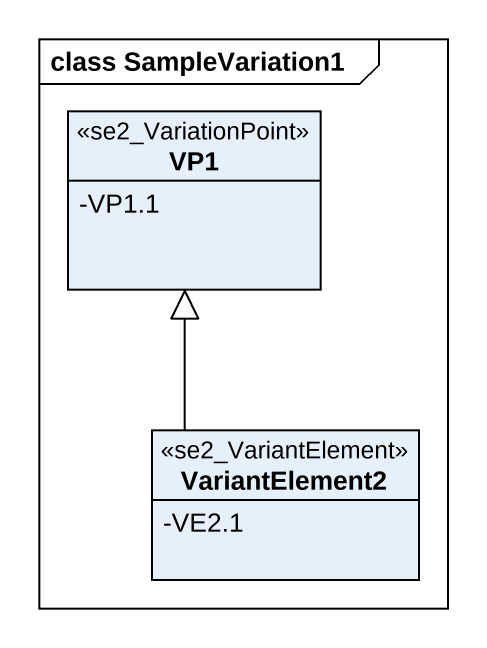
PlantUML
@startuml
mainframe class SampleVariation1
hide circle
hide empty members
skinparam classAttributeIconSize 0
class VP1 <<se2_VariationPoint>> {
  -VP1.1
}
class VariantElement2 <<se2_VariantElement>> {
  -VE2.1
}
VariantElement2 -up-|> VP1
@enduml
